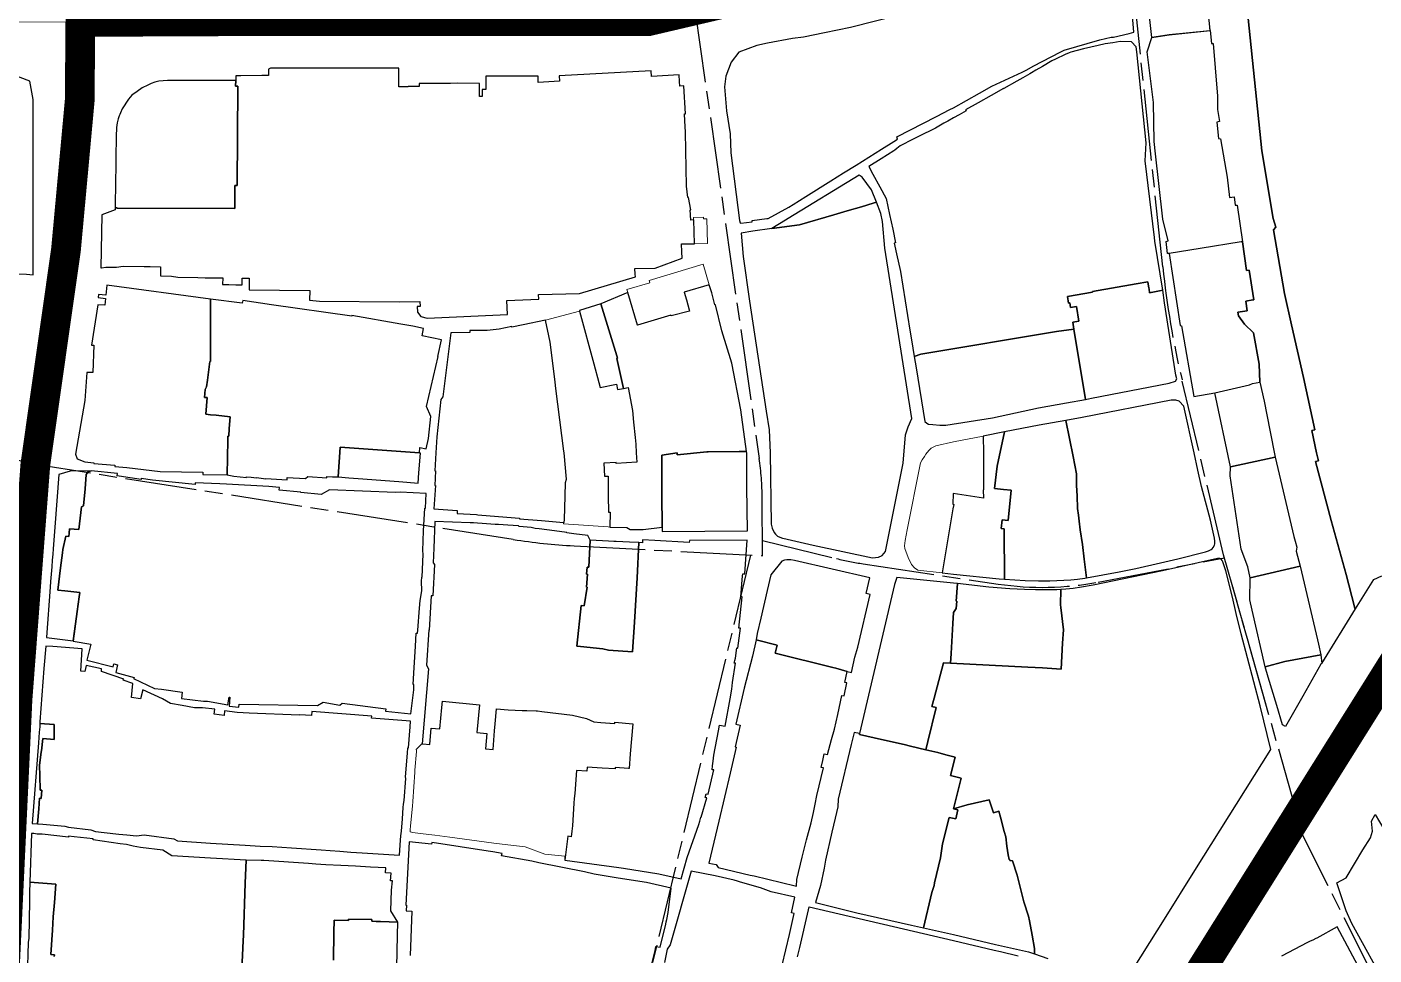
# Model space of a CAD drawing. Header units: millimetres. Extents: x 125232 to 134072, y 142885 to 152835.
# Drawn here: x 128688.3 to 129141.5, y 143831 to 144143.3 of the extents above; entities that cross this region are included whole.
import ezdxf

# ---------------------------------------------------------------- set-up
doc = ezdxf.new("R2010")
doc.units = ezdxf.units.MM
doc.linetypes.add('ACAD_ISO08W100', pattern=[36, 24, -3, 6, -3])
doc.linetypes.add('CENTER', pattern=[50.8, 31.75, -6.35, 6.35, -6.35])
for name, color, linetype in [('commerce', 10, 'Continuous'), ('commerce & office', 242, 'Continuous'), ('commerce and residence', 32, 'Continuous'), ('green & plaza', 80, 'Continuous'), ('research & university', 30, 'Continuous'), ('reserve', 253, 'Continuous'), ('residence', 2, 'Continuous'), ('residence-bad', 41, 'Continuous'), ('water', 4, 'Continuous'), ('老城北中心线', 7, 'ACAD_ISO08W100')]:
    doc.layers.add(name, color=color, linetype=linetype)
for name, color, linetype, lineweight in [('government', 221, 'Continuous', 0), ('municipal utilities', 151, 'Continuous', 0), ('school', 31, 'Continuous', 0), ('super block', 6, 'CENTER', 0)]:
    doc.layers.add(name, color=color, linetype=linetype, lineweight=lineweight)

msp = doc.modelspace()

# ---------------------------------------------------------------- linework, layer by layer
at = {"layer": 'commerce'}
for points in [[(129099.53, 144061.43), (129098.61, 144061.3), (129097.21, 144070.99), (129096.84, 144070.99), (129082.95, 144068.76), (129072.62, 144067.11), (129076.25, 144042.87), (129076.72, 144042.7), (129080.84, 144018.93), (129087.97, 144020.22), (129099.55, 144022.82), (129100.57, 144023.29), (129103.07, 144023.81), (129102.8, 144029.86), (129100.92, 144040.39), (129097.97, 144043.26), (129095.91, 144046.14), (129095.72, 144047.28), (129098.84, 144047.81), (129098.41, 144051.07), (129100.71, 144051.49), (129101.08, 144051.48)], [(129099.83, 143957.92), (129099.05, 143961.62), (129096.85, 143967.64), (129093.06, 143992.26), (129093.2, 143995.24), (129108.2, 143998.58), (129114.53, 143971.86), (129115.01, 143970.24), (129115.51, 143968.27), (129115.3, 143966.91), (129116.62, 143961.89)], [(128971.94, 143952.37), (128970.66, 143952.67), (128971.88, 143957.93), (128946.54, 143963.79), (128945.3, 143963.94), (128943.98, 143963.94), (128943.19, 143963.83), (128942.29, 143963.57), (128938.61, 143958.92), (128937.37, 143953.65), (128935.2, 143944.34), (128933.96, 143939.16), (128933.61, 143937.05), (128940.74, 143935.32), (128940.07, 143932.54), (128959.42, 143927.73), (128960.48, 143927.57), (128964.28, 143926.4), (128964.29, 143926.41), (128965.7, 143926.06), (128966.84, 143931.23), (128967.86, 143934.66)]]:
    msp.add_lwpolyline(points, close=True, dxfattribs=at)
for points in [[(129146.05, 143819.89), (129134.03, 143841.67), (129132.11, 143845.91), (129131.93, 143846.54), (129128.97, 143855.35), (129132.1, 143857.02), (129137.78, 143866.45), (129140.34, 143870.5), (129141.04, 143872.74), (129140.62, 143876.12), (129141.92, 143878.36), (129143.32, 143875.87), (129144.7, 143873.59), (129150.91, 143859.18), (129153.06, 143855.08), (129156.62, 143848.3), (129161.45, 143839.13), (129166.85, 143828.85)], [(128947.57, 143830.42), (128947.98, 143832.18), (128948.29, 143833.53), (128951.26, 143846.22), (128951.5, 143847.26), (129000, 143835.96), (129013.75, 143832.61), (129015.81, 143832.2), (129021.78, 143830.81)]]:
    msp.add_lwpolyline(points, dxfattribs=at)
at = {"layer": 'commerce & office'}
for points in [[(128690.43, 144118.86), (128689.21, 144125.05), (128683.65, 144127.16), (128670.52, 144128.05), (128659.82, 144127.63), (128647.16, 144127.45), (128647.23, 144102.71), (128647.25, 144096.86), (128647.29, 144078.36), (128646.72, 144066.61), (128646.48, 144061.55), (128647.62, 144061.57), (128652.71, 144061.34), (128655.16, 144061.23), (128665.16, 144060.88), (128670.15, 144060.7), (128675.15, 144060.53), (128680.15, 144060.35), (128685.14, 144060.18), (128688.16, 144060.07), (128690.34, 144059.88), (128690.33, 144068.2), (128690.39, 144079.95), (128690.4, 144083.29)], [(128759.2, 144123.39), (128758.49, 144123.39), (128758.52, 144125.25), (128754.95, 144125.27), (128750, 144125.24), (128735.57, 144125.3), (128732.65, 144125.05), (128731.36, 144124.68), (128730.05, 144124.25), (128728.97, 144123.65), (128727.08, 144122.84), (128725.36, 144121.56), (128723.57, 144120.29), (128722.42, 144118.98), (128720.32, 144115.69), (128719.78, 144114.44), (128719.52, 144113.85), (128719.36, 144113.36), (128719.02, 144112.33), (128718.64, 144110.98), (128718.43, 144109.42), (128718.37, 144108.51), (128718.32, 144107.3), (128718.07, 144089.42), (128718.07, 144087.33), (128718.02, 144086.67), (128717.98, 144082.42), (128718.68, 144082.42), (128718.68, 144082.3), (128758.21, 144082.19), (128758.23, 144089.9), (128759.07, 144089.89)], [(128930.46, 143988.41), (128930.47, 144000), (128930.4, 144000.5), (128927.9, 144000.48), (128917.49, 144000.37), (128917.07, 144000.29), (128907.06, 143999.36), (128907.06, 144000.01), (128901.94, 143999.18), (128901.94, 143995.03), (128901.93, 143984.53), (128901.97, 143976.61), (128901.98, 143975.01), (128902.05, 143973.58), (128930.74, 143973.74)]]:
    msp.add_lwpolyline(points, close=True, dxfattribs=at)
at = {"layer": 'commerce and residence'}
for points in [[(129066.77, 144139.71), (129064.29, 144162.1), (129071.11, 144165.16), (129073.28, 144167.29), (129080.64, 144168.17), (129082.32, 144164.76), (129084.44, 144157.6), (129086.08, 144144.4), (129086.25, 144142.04), (129086.25, 144142.03), (129072.55, 144140.63)], [(128881.42, 144050.11), (128874.18, 144047.84), (128874.23, 144047.63), (128879.05, 144029.89), (128880.73, 144023.61), (128881.16, 144022.02), (128886.61, 144023.11), (128886.96, 144021.3), (128888.96, 144021.66), (128886.73, 144031.76), (128887.01, 144031.83), (128886.75, 144032.66)], [(129093.2, 143995.24), (129087.96, 144020.22), (129099.55, 144022.82), (129100.57, 144023.29), (129103.07, 144023.81), (129104.54, 144017.33), (129106.46, 144007.6), (129108.2, 143998.58)], [(129104.85, 143928.03), (129100.51, 143947.1), (129099.74, 143950.57), (129099.83, 143957.92), (129116.62, 143961.89), (129122.44, 143937.04), (129122.78, 143935.61), (129123.59, 143932.03), (129111.51, 143929.78)]]:
    msp.add_lwpolyline(points, close=True, dxfattribs=at)
at = {"layer": 'government'}
for points in [[(128892.32, 144010.26), (128892.05, 144014.29), (128890.56, 144021.96), (128888.96, 144021.66), (128886.96, 144021.3), (128886.61, 144023.11), (128881.16, 144022.02), (128880.73, 144023.61), (128879.05, 144029.89), (128874.23, 144047.63), (128862.7, 144044.59), (128863.83, 144039.39), (128864.29, 144037.26), (128864.85, 144032.81), (128866, 144023.72), (128866.28, 144021.64), (128868.97, 144000.55), (128869.04, 144000), (128869.8, 143991.16), (128869.51, 143990.07), (128869.42, 143985.46), (128869.1, 143977.61), (128869.05, 143976.51), (128868.8, 143976.53), (128868.78, 143976.13), (128873.86, 143975.77), (128878.84, 143975.43), (128883.83, 143975.08), (128884.44, 143975.04), (128884.53, 143980.02), (128883.92, 143980.01), (128883.9, 143981.93), (128883.88, 143983.6), (128883.79, 143991.08), (128883.78, 143992.17), (128882.58, 143992.09), (128882.37, 143996.5), (128886.51, 143996.76), (128886.53, 143996.44), (128893.5, 143996.89), (128893.3, 144000), (128893.11, 144002.94), (128892.97, 144005.11)], [(128999.83, 143981.16), (129000.08, 143982.62), (128999.76, 143982.68), (128999.88, 143986.31), (129010.16, 143984.69), (129009.99, 143987.54), (129010.16, 143987.54), (129010.16, 143988.26), (129010.09, 144000), (129010, 144005.62), (129000, 144003.66), (128994.04, 144002.3), (128992.49, 144001.61), (128991.67, 144000.81), (128990.72, 143999.6), (128990.21, 143998.72), (128989.52, 143997.6), (128988.96, 143996.58), (128988.75, 143996.07), (128984.39, 143974.1), (128983.77, 143970.54), (128983.55, 143968.73), (128983.64, 143967.81), (128984.72, 143964.75), (128985.9, 143962.42), (128986.87, 143961.32), (128987.98, 143960.55), (128996.23, 143959.63), (128997.57, 143967.71)]]:
    msp.add_lwpolyline(points, close=True, dxfattribs=at)
at = {"layer": 'green & plaza'}
for points in [[(129072.62, 144067.11), (129071.97, 144067.08), (129071.55, 144071.06), (129072.23, 144071.3), (129070.44, 144078.66), (129069.11, 144090.65), (129067.98, 144100.58), (129067.51, 144104.75), (129067.29, 144117.86), (129065.13, 144134.91), (129066.77, 144139.71), (129072.55, 144140.63), (129086.42, 144142.05), (129086.87, 144137.69), (129087.34, 144137.7), (129088, 144129.5), (129088.82, 144120.03), (129088.88, 144115.52), (129089.47, 144111.43), (129088.56, 144111.21), (129089.17, 144105.79), (129089.89, 144105.67), (129092.07, 144092.75), (129092.82, 144085.94), (129094.46, 144086.09), (129094.81, 144083.36), (129095.43, 144083.32), (129097.21, 144070.99), (129096.84, 144070.99), (129082.95, 144068.76)], [(128968.26, 144093.43), (128944.4, 144078.83), (128943.55, 144078.31), (128938.88, 144075.45), (128948.25, 144076.68), (128959.76, 144080.06), (128964.27, 144081.38), (128969.07, 144082.78), (128973.03, 144083.95), (128974.07, 144084.36), (128972.42, 144088.52), (128969.34, 144092.71)], [(128706.64, 143981.86), (128707.37, 143982.21), (128707.82, 143987.87), (128708.2, 143992.72), (128708.93, 143993.63), (128709.94, 143993.94), (128702.85, 143993.78), (128699.07, 143992.76), (128697.69, 143975.01), (128697.44, 143972.12), (128697.11, 143967.65), (128696.99, 143965.91), (128696.81, 143963.84), (128696.67, 143961.61), (128696.26, 143956.74), (128696.13, 143954.76), (128694.89, 143937.94), (128694.89, 143937.88), (128703.88, 143936.76), (128705.18, 143946.58), (128705.84, 143951.53), (128706.04, 143952.98), (128701.07, 143953.56), (128698.69, 143953.83), (128699.61, 143961.27), (128700.24, 143966.34), (128700.38, 143967.43), (128701.33, 143971.92), (128702.39, 143971.85), (128702.47, 143973.01), (128702.56, 143974.44), (128705.77, 143974.17)], [(128697.49, 143908.6), (128692.61, 143908.93), (128692.58, 143907.76), (128692.42, 143906.06), (128692.16, 143902.41), (128690.05, 143875.33), (128691.84, 143875.22), (128692.24, 143880.21), (128692.53, 143883.78), (128693.04, 143883.73), (128693.3, 143886.48), (128692.71, 143886.53), (128692.62, 143891.44), (128692.56, 143894.85), (128693.06, 143899.44), (128693.19, 143899.73), (128693.62, 143903.87), (128697.4, 143903.6)]]:
    msp.add_lwpolyline(points, close=True, dxfattribs=at)
msp.add_lwpolyline([(128697.43, 143830.5), (128697.55, 143831.1), (128696.36, 143831.24), (128696.83, 143839.41), (128697.09, 143843.9), (128697.51, 143848.73), (128698.04, 143854.83), (128689.28, 143855.55), (128689.16, 143852.07), (128689.12, 143849.18), (128688.9, 143836.71), (128688.71, 143835.28), (128688.41, 143823.54)], dxfattribs=at)
at = {"layer": 'municipal utilities'}
msp.add_lwpolyline([(128916.99, 144078.73), (128915.94, 144078.69), (128915.92, 144079.32), (128912.57, 144079.22), (128912.84, 144070.34), (128917.26, 144070.41)], close=True, dxfattribs=at)
at = {"layer": 'research & university'}
msp.add_lwpolyline([(129058.11, 143822.58), (129071.03, 143843.1), (129081.25, 143859.48), (129106.78, 143900.23), (129103.18, 143914.85), (129096.75, 143939.12), (129095.1, 143945.89), (129093.87, 143951.43), (129091.59, 143960.34), (129090.65, 143963.36), (129090.38, 143963.8), (129090.03, 143964.18), (129089.6, 143964.42), (129088.88, 143964.43), (129070.31, 143960.35), (129046.99, 143955.48), (129043.06, 143954.75), (129040.29, 143954.35), (129037.8, 143954.11), (129036.09, 143954.01), (129036.02, 143948.88), (129036.14, 143947.92), (129037, 143940.46), (129036.64, 143935.96), (129036.2, 143927.22), (129029.97, 143927.68), (129024.98, 143927.93), (128999.03, 143929.25), (128996.69, 143929.36), (128993.52, 143917.49), (128992.76, 143914.69), (128994.2, 143914.34), (128991.39, 143902.86), (128990.76, 143900.12), (128994.71, 143899.22), (128997.46, 143898.34), (129000.55, 143897.63), (128999.04, 143891.4), (129002.58, 143890.55), (129000.07, 143880.21), (129004.61, 143881.53), (129012.03, 143883.24), (129013.46, 143878.82), (129015.26, 143879.4), (129015.8, 143877.42), (129017.11, 143872.6), (129017.59, 143870.84), (129018, 143867.69), (129018.39, 143864.75), (129018.72, 143863.14), (129019, 143863.08), (129018.95, 143862.83), (129019.91, 143862.76), (129021.41, 143857.88), (129022.44, 143853.82), (129023.68, 143848.97), (129025.25, 143844.06), (129025.54, 143842.57), (129026.47, 143837.66), (129027.32, 143833.19), (129027.29, 143831.39), (129031.72, 143829.85)], dxfattribs=at)
at = {"layer": 'reserve'}
msp.add_lwpolyline([(129099.19, 144146.08), (129103.74, 144101.59), (129107.54, 144078.82), (129108.5, 144075.9), (129107.73, 144075.08), (129111.4, 144053.65), (129113.74, 144043.07), (129117.76, 144025.3), (129121.55, 144007.69), (129120.55, 144007.46), (129122.19, 144000), (129122.82, 143997.31), (129121.77, 143997.07), (129127.13, 143977.22), (129132.12, 143959.02), (129134.9, 143948.19), (129135.02, 143947.65), (129135.23, 143947.51), (129141.41, 143957.36), (129144.18, 143958.62)], dxfattribs=at)
for points in [[(129064.52, 144098.26), (129064.81, 144104.35), (129061.74, 144134.9), (129061.42, 144136.62), (129059.9, 144138.23), (129056.12, 144138.38), (129053.57, 144137.98), (129050.99, 144137.57), (129048.65, 144137.03), (129043.78, 144135.87), (129039.51, 144134.84), (129038.91, 144134.6), (129037.54, 144134.04), (129034.36, 144132.5), (129033.15, 144131.91), (129029.99, 144130.03), (129027.73, 144128.69), (129026.27, 144127.83), (129025.69, 144127.49), (129023.38, 144126.13), (129021.36, 144125), (129016.99, 144122.56), (129016.84, 144122.47), (129016.79, 144122.56), (129012.68, 144120.23), (129008.33, 144117.77), (129004.1, 144115.38), (129004.28, 144115.04), (129001.9, 144113.76), (129000, 144112.72), (128998.12, 144111.64), (128996.73, 144110.86), (128994.56, 144109.56), (128993.93, 144109.24), (128991.32, 144107.92), (128990.96, 144107.75), (128986.49, 144105.5), (128982.03, 144103.25), (128980.93, 144102.36), (128980.32, 144101.87), (128979.94, 144101.62), (128975.71, 144098.96), (128971.48, 144096.29), (128972.85, 144093.81), (128975.26, 144089.44), (128977.41, 144085.55), (128978.54, 144080.18), (128979.57, 144075.29), (128980.54, 144070.7), (128980.02, 144070.56), (128981.11, 144065.89), (128982, 144062.06), (128982.16, 144061.02), (128982.97, 144056.09), (128983.77, 144051.15), (128985.38, 144041.28), (128985.91, 144038.02), (128986.76, 144032.43), (128988.99, 144033.15), (129034.64, 144040.84), (129040.5, 144041.66), (129040.14, 144043.93), (129042.16, 144044.25), (129041.39, 144049.22), (129039.35, 144048.9), (129039.11, 144050.42), (129038.76, 144050.36), (129038.39, 144052.64), (129046.79, 144054.09), (129046.79, 144054.29), (129061.43, 144056.84), (129065.41, 144057.53), (129065.76, 144055.39), (129065.8, 144055.14), (129065.98, 144053.88), (129070.39, 144054.68), (129067.76, 144071.18), (129067.66, 144072.48)], [(129104.85, 143928.03), (129111.51, 143929.78), (129123.59, 143932.03), (129123.9, 143929.08), (129123.6, 143928.88), (129117.5, 143918.14), (129111.69, 143907.92), (129110.69, 143908.5), (129108.76, 143914.97), (129105.89, 143924.56)]]:
    msp.add_lwpolyline(points, close=True, dxfattribs=at)
at = {"layer": 'residence'}
for points in [[(128982.62, 144147.43), (128965.39, 144143.11), (128956.66, 144141.26), (128949.51, 144139.86), (128945.85, 144139.4), (128937.39, 144137.86), (128933.84, 144137.03), (128927.82, 144134.79), (128925.17, 144131.39), (128923.47, 144126.7), (128922.92, 144123.16), (128923.7, 144115.07), (128924.83, 144107.32), (128925.14, 144100.92), (128928.02, 144078.17), (128928.23, 144077.34), (128928.5, 144077.24), (128932.31, 144077.68), (128932.26, 144078.12), (128934.78, 144078.51), (128937.2, 144078.82), (128937.69, 144078.88), (128944.58, 144082.63), (128946.09, 144083.57), (128950.32, 144086.22), (128958.8, 144091.53), (128963.04, 144094.18), (128967.28, 144096.83), (128971.52, 144099.48), (128975.75, 144102.14), (128979.99, 144104.79), (128981.18, 144105.53), (128980.96, 144106.37), (128994.32, 144113.19), (128998.77, 144115.47), (129000, 144116.1), (129004.37, 144118.53), (129008.74, 144120.96), (129012.96, 144123.31), (129023.11, 144128.09), (129024.42, 144128.78), (129027.05, 144130.2), (129035.94, 144134.76), (129037.25, 144135.44), (129049.27, 144138.96), (129053.04, 144139.87), (129053.8, 144139.83), (129059.11, 144141.09), (129060.7, 144141.54), (129059.79, 144152.58)], [(128791.41, 143829.26), (128791.57, 143838.56), (128791.7, 143842.8), (128796.52, 143842.64), (128796.52, 143843.14), (128804.33, 143842.94), (128804.31, 143842.39), (128805.76, 143842.33), (128807.19, 143842.28), (128813.07, 143842.13), (128810.71, 143845.89), (128810.99, 143852.8), (128811.25, 143856), (128810.65, 143856.03), (128810.79, 143858.53), (128808.91, 143858.63), (128808.99, 143860.32), (128803.87, 143860.61), (128798.88, 143860.89), (128793.88, 143861.16), (128788.9, 143861.43), (128785.47, 143861.65), (128782.98, 143861.82), (128777.99, 143862.15), (128773, 143862.48), (128768.02, 143862.81), (128767.13, 143862.87), (128762.09, 143862.97), (128761.7, 143855.18), (128761.16, 143837.68), (128760.99, 143835.83), (128760.59, 143826.19)]]:
    msp.add_lwpolyline(points, dxfattribs=at)
for points in [[(128909.89, 144107.87), (128909.59, 144111.72), (128909.47, 144114.01), (128909.84, 144114.03), (128909.31, 144123.46), (128907.91, 144123.39), (128907.83, 144124.94), (128907.71, 144127.13), (128898.36, 144126.59), (128898.26, 144128.48), (128867.32, 144126.79), (128867.42, 144125.01), (128860.27, 144124.61), (128860.27, 144126.72), (128851.88, 144126.72), (128849.72, 144126.68), (128842.69, 144126.7), (128842.68, 144122.25), (128841.47, 144122.25), (128841.46, 144119.91), (128840.52, 144119.92), (128840.52, 144124.31), (128833.02, 144124.33), (128830.84, 144124.29), (128822.43, 144124.31), (128820.2, 144124.3), (128820.2, 144123.29), (128816.54, 144123.29), (128816.54, 144123.14), (128813.4, 144123.14), (128813.39, 144129.44), (128770.26, 144129.38), (128769.52, 144129.03), (128769.53, 144126.92), (128767.33, 144126.9), (128760.27, 144126.83), (128758.52, 144126.83), (128758.52, 144125.25), (128758.49, 144123.39), (128759.2, 144123.39), (128759.07, 144089.89), (128758.23, 144089.9), (128758.21, 144082.19), (128718.68, 144082.3), (128718.68, 144082.42), (128717.98, 144082.42), (128717.99, 144081.73), (128713.48, 144080.04), (128713.1, 144062.19), (128713.35, 144062.19), (128714.8, 144062.47), (128718.41, 144062.46), (128720.65, 144062.76), (128727.75, 144062.68), (128729.79, 144062.64), (128733.21, 144062.6), (128733.2, 144059.52), (128736.95, 144059.47), (128739.03, 144059.06), (128745.83, 144059), (128748.26, 144058.88), (128754.15, 144058.84), (128754.13, 144056.6), (128756.23, 144056.58), (128758.56, 144056.57), (128760.66, 144056.55), (128760.68, 144058.79), (128763.08, 144058.77), (128763.04, 144054.85), (128783.42, 144054.59), (128783.38, 144051.4), (128786.76, 144051.04), (128813.55, 144050.79), (128820.52, 144050.89), (128820.61, 144049.25), (128819.59, 144049.19), (128819.67, 144047.34), (128820.86, 144045.84), (128822.96, 144045.32), (128849.94, 144046.59), (128849.75, 144051.29), (128860.49, 144051.69), (128860.45, 144053.22), (128874.16, 144053.61), (128893.03, 144059.25), (128892.92, 144060.13), (128892.83, 144061.97), (128899.7, 144062.16), (128908.74, 144065.53), (128908.64, 144067.58), (128908.54, 144070.27), (128912.84, 144070.34), (128912.6, 144078.35), (128911.68, 144078.33), (128911.42, 144081.8), (128911.62, 144081.8), (128910.88, 144085.89), (128910.69, 144085.86), (128910.19, 144089.72), (128910.22, 144089.72)], [(128976.9, 144068.81), (128976.13, 144077.79), (128975.61, 144080.5), (128974.07, 144084.36), (128973.03, 144083.95), (128969.07, 144082.78), (128964.27, 144081.38), (128959.76, 144080.06), (128948.25, 144076.68), (128938.88, 144075.45), (128932.48, 144074.6), (128928.63, 144073.91), (128929.2, 144066.03), (128931.34, 144050.98), (128936.96, 144013.97), (128938.05, 144007.79), (128938.29, 144000), (128938.63, 143975.95), (128938.97, 143974.7), (128939.71, 143973.17), (128940.13, 143972.68), (128940.85, 143971.98), (128941.57, 143971.58), (128942.43, 143971.29), (128942.62, 143971.25), (128952.8, 143968.97), (128972.8, 143964.72), (128974.77, 143964.84), (128975.98, 143965.47), (128977.1, 143966.85), (128983.09, 143996.52), (128983.89, 144006.06), (128984.77, 144008.71), (128985.99, 144011.59)], [(129040.5, 144041.62), (129044.46, 144017.98), (129046.46, 144018.35), (129072.58, 144023.46), (129074.74, 144024.12), (129075.19, 144024.85), (129074.86, 144026.16), (129071.05, 144050.46), (129070.39, 144054.68), (129065.98, 144053.88), (129065.8, 144055.14), (129065.76, 144055.39), (129065.41, 144057.53), (129061.43, 144056.84), (129046.79, 144054.29), (129046.79, 144054.09), (129038.39, 144052.64), (129038.76, 144050.36), (129039.11, 144050.42), (129039.35, 144048.9), (129041.39, 144049.22), (129042.16, 144044.25), (129040.14, 144043.93), (129040.5, 144041.66)], [(129040.49, 144041.66), (129034.64, 144040.84), (128988.99, 144033.15), (128986.76, 144032.43), (128987.43, 144028.54), (128990.39, 144010.55), (128991.07, 144009.96), (128991.59, 144009.69), (128993.03, 144009.53), (128995.41, 144009.33), (128997.42, 144009.25), (129013.12, 144011.81), (129028.59, 144015.13), (129037.98, 144016.79), (129044.46, 144017.98)], [(129083.47, 143988.68), (129082.2, 143994.13), (129080.97, 144000), (129077.48, 144015.69), (129075.97, 144017.41), (129074.83, 144017.77), (129073.3, 144017.71), (129043.29, 144011.86), (129037.8, 144010.89), (129040.27, 143998.71), (129041.37, 143992.96), (129041.38, 143989.58), (129041.41, 143989.01), (129041.58, 143985.58), (129041.79, 143981.22), (129042.02, 143979.03), (129042.24, 143976.98), (129042.67, 143974.08), (129043.4, 143969.13), (129044.01, 143964.17), (129044.73, 143957.94), (129055.79, 143959.97), (129061.31, 143961.1), (129069.63, 143962.93), (129075.45, 143964.3), (129084.77, 143966.68), (129085.77, 143967), (129086.65, 143967.45), (129087.04, 143967.75), (129087.36, 143968.11), (129087.79, 143968.91), (129087.92, 143969.4), (129087.92, 143969.96), (129087.94, 143970.31), (129087.78, 143971.31), (129086.44, 143977.33)], [(129016.34, 143977.41), (129018.45, 143977.21), (129019.4, 143987.48), (129016.85, 143987.7), (129013.82, 143987.95), (129014.66, 143995.48), (129017.16, 144007.02), (129010, 144005.62), (129010.09, 144000), (129010.16, 143988.26), (129010.16, 143987.54), (129009.99, 143987.54), (129010.16, 143984.69), (128999.88, 143986.31), (128999.76, 143982.68), (129000.08, 143982.62), (128999.83, 143981.16), (128997.57, 143967.71), (128996.23, 143959.63), (129000, 143959.21), (129015.35, 143957.6), (129017.14, 143957.49), (129017.06, 143974.44), (129016.08, 143974.52)], [(129042.24, 143976.98), (129042.02, 143979.03), (129041.79, 143981.22), (129041.58, 143985.58), (129041.41, 143989.01), (129041.38, 143989.58), (129041.37, 143992.96), (129040.27, 143998.71), (129037.8, 144010.89), (129028.89, 144009.32), (129017.16, 144007.02), (129014.66, 143995.48), (129013.82, 143987.95), (129016.85, 143987.7), (129019.4, 143987.48), (129018.45, 143977.21), (129016.34, 143977.41), (129016.08, 143974.52), (129017.06, 143974.44), (129017.14, 143957.49), (129024.15, 143957.09), (129028.65, 143956.96), (129032.44, 143956.97), (129039.44, 143957.25), (129041.7, 143957.48), (129044.17, 143957.84), (129044.73, 143957.94), (129044.01, 143964.17), (129043.4, 143969.13), (129042.67, 143974.08)], [(128893.57, 143957.96), (128894.18, 143969.81), (128890.99, 143969.97), (128886.47, 143970.18), (128885.75, 143970.18), (128883.97, 143970.3), (128877.73, 143970.6), (128877.3, 143961.57), (128876.76, 143961.57), (128876.58, 143959.17), (128876.83, 143959.15), (128876.52, 143954.84), (128876.77, 143954.81), (128875.72, 143948.56), (128874.78, 143948.63), (128873.29, 143934.97), (128874.53, 143934.84), (128882.06, 143934.09), (128883.95, 143933.61), (128892.02, 143933.01), (128892.64, 143942.99)], [(128996.69, 143929.36), (128999.03, 143929.25), (128999.22, 143932.46), (128999.83, 143942.57), (129000.05, 143946.27), (129000.93, 143947.59), (129001.11, 143950.06), (129000.93, 143950.08), (129001.32, 143955.98), (129000, 143956.12), (128980.97, 143958), (128980.2, 143955.65), (128968.4, 143905.52), (128968.34, 143905.25), (128975.8, 143903.54), (128983.39, 143901.81), (128985.55, 143901.31), (128990.76, 143900.12), (128991.39, 143902.86), (128994.2, 143914.34), (128992.76, 143914.69), (128993.52, 143917.49)], [(129037, 143940.46), (129036.14, 143947.92), (129036.02, 143948.88), (129036.09, 143954.01), (129034.81, 143953.93), (129031.61, 143953.86), (129027.6, 143953.87), (129023.94, 143953.99), (129018.95, 143954.29), (129011.96, 143954.82), (129001.32, 143955.98), (129000.93, 143950.08), (129001.11, 143950.06), (129000.93, 143947.59), (129000.05, 143946.27), (128999.83, 143942.57), (128999.22, 143932.46), (128999.03, 143929.25), (129024.98, 143927.93), (129029.97, 143927.68), (129036.2, 143927.22), (129036.64, 143935.96)], [(128956, 143896.46), (128956.53, 143898.73), (128957.64, 143898.5), (128958.96, 143903.58), (128959.95, 143907.03), (128961.14, 143911.91), (128962.5, 143918.36), (128963.26, 143918.2), (128964.18, 143922.57), (128963.51, 143922.71), (128964.28, 143926.4), (128960.48, 143927.57), (128959.42, 143927.73), (128940.07, 143932.54), (128940.74, 143935.32), (128933.61, 143937.05), (128932.35, 143931.58), (128929.59, 143920.84), (128926.81, 143908.66), (128928.26, 143908.33), (128926.54, 143901.06), (128926.94, 143900.96), (128924.87, 143892.19), (128921.08, 143876.09), (128917.73, 143861.98), (128920.15, 143861.49), (128920.8, 143860.51), (128931.59, 143857.89), (128932.98, 143857.65), (128946.78, 143854.31), (128947.15, 143854.22), (128947.3, 143856.45), (128949.12, 143863.95), (128950.52, 143869.76), (128952.17, 143875.49), (128952.94, 143878.95), (128953.45, 143881.84), (128954.05, 143884.72), (128956.24, 143893.96), (128955.47, 143894.14)], [(128998.52, 143877.34), (129000.82, 143876.86), (129001.46, 143879.87), (129000.07, 143880.21), (129002.58, 143890.55), (128999.04, 143891.4), (129000.55, 143897.63), (128997.46, 143898.34), (128994.71, 143899.22), (128990.76, 143900.12), (128990.76, 143900.12), (128985.55, 143901.31), (128983.39, 143901.81), (128975.8, 143903.54), (128968.34, 143905.25), (128968.4, 143905.52), (128966.6, 143905.94), (128965.63, 143901.88), (128961.22, 143883.42), (128961.05, 143880.86), (128960.16, 143877.12), (128959.1, 143872.34), (128956.92, 143862.9), (128956.51, 143860.21), (128955.25, 143854.44), (128953.64, 143848.66), (128967.53, 143845.19), (128985.85, 143841.09), (128989.91, 143840.2), (128992.68, 143852.09), (128993.46, 143854.37), (128993.68, 143855.3), (128995.62, 143863.69), (128996.34, 143868.41)], [(129022.44, 143853.82), (129021.41, 143857.88), (129019.91, 143862.76), (129018.95, 143862.83), (129019, 143863.08), (129018.72, 143863.14), (129018.39, 143864.75), (129018, 143867.69), (129017.59, 143870.84), (129017.11, 143872.6), (129015.8, 143877.42), (129015.26, 143879.4), (129013.46, 143878.82), (129012.03, 143883.24), (129004.61, 143881.53), (129000.07, 143880.21), (129001.46, 143879.87), (129000.82, 143876.86), (128998.52, 143877.34), (128996.34, 143868.41), (128995.62, 143863.69), (128993.68, 143855.3), (128993.46, 143854.37), (128992.68, 143852.09), (128989.91, 143840.2), (129000, 143837.98), (129014.13, 143834.58), (129025.26, 143832.09), (129027.29, 143831.39), (129027.32, 143833.19), (129026.47, 143837.66), (129025.54, 143842.57), (129025.25, 143844.06), (129023.68, 143848.97)]]:
    msp.add_lwpolyline(points, close=True, dxfattribs=at)
at = {"layer": 'residence-bad'}
for points in [[(128925.48, 144030.13), (128922.07, 144041.06), (128919.92, 144049.84), (128919.73, 144049.79), (128918.71, 144053.83), (128917.86, 144056.56), (128909.39, 144054.02), (128910.14, 144051.44), (128911.11, 144048.08), (128911.23, 144047.66), (128905.02, 144046.1), (128904.94, 144046.37), (128893.66, 144042.99), (128890.46, 144053.89), (128881.42, 144050.11), (128886.75, 144032.66), (128887.01, 144031.83), (128886.73, 144031.76), (128888.96, 144021.66), (128890.56, 144021.96), (128892.05, 144014.29), (128892.32, 144010.26), (128892.97, 144005.11), (128893.11, 144002.94), (128893.3, 144000), (128893.5, 143996.89), (128886.53, 143996.44), (128886.51, 143996.76), (128882.37, 143996.5), (128882.58, 143992.09), (128883.78, 143992.17), (128883.79, 143991.08), (128883.88, 143983.6), (128883.9, 143981.93), (128883.92, 143980.01), (128884.53, 143980.02), (128884.44, 143975.04), (128890.14, 143974.93), (128891.24, 143974.23), (128895.59, 143974.25), (128901.98, 143975.01), (128901.97, 143976.61), (128901.93, 143984.53), (128901.94, 143995.03), (128901.94, 143999.18), (128907.06, 144000.01), (128907.06, 143999.36), (128917.07, 144000.29), (128917.49, 144000.37), (128927.9, 144000.48), (128930.4, 144000.5), (128928.49, 144014.44)], [(128750, 144042.11), (128750, 144046.68), (128750, 144051.75), (128715.2, 144056.45), (128714.82, 144053.02), (128712.36, 144053.29), (128712.25, 144052.23), (128714.71, 144051.96), (128714.46, 144049.66), (128712.18, 144049.77), (128710.03, 144036.21), (128710.77, 144036.21), (128710.45, 144027), (128708.46, 144027.03), (128707.78, 144017.59), (128704.6, 143999.59), (128705.18, 143998), (128707.76, 143996.97), (128710.81, 143996.65), (128710.79, 143996.46), (128717.87, 143995.83), (128717.83, 143995.41), (128721.88, 143995.02), (128733.09, 143993.73), (128747.48, 143993.45), (128747.45, 143992.76), (128755.6, 143992.61), (128755.85, 144004.31), (128755.88, 144005.55), (128756.16, 144005.55), (128756.32, 144008.22), (128756.67, 144012.13), (128751.92, 144012.62), (128750, 144012.82), (128748.45, 144012.98), (128748.92, 144018.57), (128748.07, 144018.64), (128748.29, 144021.26), (128748.75, 144022.19), (128749.02, 144024.42), (128749.86, 144030.76), (128750, 144030.76)], [(128826.66, 144032.4), (128826.48, 144032.45), (128827.73, 144037.98), (128821.2, 144039.39), (128821.73, 144041.81), (128818.11, 144042.58), (128814.12, 144043.28), (128797.59, 144046.24), (128797.57, 144045.94), (128770.59, 144049.8), (128760.95, 144051.22), (128760.72, 144050.31), (128750, 144051.75), (128750, 144046.68), (128750, 144042.11), (128750, 144030.76), (128749.86, 144030.76), (128749.02, 144024.42), (128748.75, 144022.19), (128748.29, 144021.26), (128748.07, 144018.64), (128748.92, 144018.57), (128748.45, 144012.98), (128750, 144012.82), (128751.92, 144012.62), (128756.67, 144012.13), (128756.32, 144008.22), (128756.16, 144005.55), (128755.88, 144005.55), (128755.85, 144004.31), (128755.6, 143992.61), (128757.85, 143992.13), (128762.2, 143991.73), (128762.21, 143991.93), (128763.67, 143991.8), (128765.52, 143991.62), (128765.52, 143991.68), (128768.61, 143991.27), (128768.62, 143991.37), (128775.85, 143990.91), (128775.89, 143991.72), (128781.95, 143991.33), (128782.81, 143991.98), (128789.19, 143991.53), (128789.19, 143992), (128791.06, 143991.87), (128793.02, 143991.92), (128793.71, 144001.93), (128820.38, 143999.94), (128820.51, 144001.75), (128822.64, 144001.37), (128823.35, 144004.83), (128824.2, 144012.2), (128822.73, 144015.53)], [(128869.04, 144000), (128868.97, 144000.55), (128866.28, 144021.64), (128866, 144023.72), (128864.85, 144032.81), (128864.29, 144037.26), (128863.83, 144039.39), (128862.7, 144044.59), (128855.21, 144043.01), (128851.39, 144042.26), (128851.39, 144042.45), (128847.14, 144041.57), (128843.12, 144041.21), (128837.24, 144041.13), (128837.25, 144040.43), (128830.91, 144040.33), (128828.19, 144018.81), (128827.48, 144017.89), (128826.21, 144005.36), (128825.85, 144000), (128825.51, 143993.99), (128825.78, 143993.97), (128825.55, 143989), (128825.7, 143988.99), (128825.23, 143981.11), (128833.08, 143980.64), (128833.02, 143979.64), (128839.56, 143979.25), (128839.95, 143979.15), (128852.5, 143978.16), (128853.98, 143978.03), (128853.97, 143977.79), (128861.39, 143977.26), (128868.8, 143976.53), (128869.05, 143976.51), (128869.1, 143977.61), (128869.42, 143985.46), (128869.51, 143990.07), (128869.8, 143991.16)], [(128820.66, 143999.91), (128820.38, 143999.94), (128793.71, 144001.93), (128793.02, 143991.92), (128796.59, 143991.64), (128799.75, 143991.39), (128813.45, 143990.31), (128816.07, 143990.11), (128819.87, 143989.81), (128820.14, 143993.26)], [(128821.03, 143956.83), (128821.1, 143958.17), (128821.28, 143958.16), (128821.54, 143965.85), (128821.44, 143967.07), (128821.72, 143973.76), (128822.15, 143981.35), (128822.35, 143981.35), (128822.65, 143986.26), (128813.9, 143986.81), (128812.3, 143986.7), (128790.06, 143987.6), (128787.25, 143985.99), (128780.4, 143986.64), (128780.42, 143986.78), (128773.2, 143987.49), (128773.27, 143988.3), (128769.66, 143988.65), (128755.47, 143989.48), (128753.17, 143989.6), (128744.89, 143989.91), (128744.86, 143989.35), (128730.53, 143990.84), (128726.74, 143991.41), (128726.69, 143991.05), (128719.37, 143992.12), (128718.62, 143992.23), (128718.77, 143993.05), (128709.94, 143993.94), (128708.93, 143993.63), (128708.2, 143992.72), (128707.82, 143987.87), (128707.37, 143982.21), (128706.64, 143981.86), (128705.77, 143974.17), (128702.56, 143974.44), (128702.47, 143973.01), (128702.39, 143971.85), (128701.33, 143971.92), (128700.38, 143967.43), (128700.24, 143966.34), (128699.61, 143961.27), (128698.69, 143953.83), (128701.07, 143953.56), (128706.04, 143952.98), (128705.84, 143951.53), (128705.18, 143946.58), (128703.86, 143936.66), (128709.77, 143935.61), (128708.41, 143930.19), (128717.25, 143927.98), (128717.49, 143928.95), (128718.8, 143928.66), (128718.21, 143926.06), (128724.33, 143924.35), (128724.19, 143924.06), (128731.18, 143920.76), (128733.61, 143920.5), (128740.48, 143919.5), (128740.28, 143917.35), (128747.68, 143916.44), (128749.04, 143916.44), (128755.92, 143915.24), (128756.31, 143917.82), (128756.6, 143917.82), (128756.29, 143914.8), (128759.56, 143914.47), (128759.66, 143915.44), (128786.05, 143915.02), (128787.99, 143916.07), (128793.51, 143915.14), (128794.39, 143915.81), (128809.06, 143913.9), (128808.97, 143913.08), (128817.45, 143912.19), (128818.47, 143920.26), (128818.5, 143922.04), (128818.22, 143922.06), (128818.48, 143925.82), (128819.01, 143934.9), (128819.25, 143939.32), (128819.74, 143939.27), (128819.85, 143940.37), (128820.39, 143947.68), (128820.6, 143950.28), (128821.09, 143953.6)], [(128874.78, 143948.63), (128875.72, 143948.56), (128876.77, 143954.81), (128876.52, 143954.84), (128876.83, 143959.15), (128876.58, 143959.17), (128876.76, 143961.57), (128877.3, 143961.57), (128877.73, 143970.6), (128877.01, 143972.2), (128872.26, 143972.71), (128869.92, 143973.06), (128869.92, 143973.22), (128865.8, 143973.71), (128865.81, 143973.8), (128860.6, 143974.38), (128859.32, 143974.52), (128857.91, 143974.85), (128853.89, 143975.22), (128853.64, 143975.38), (128850.05, 143975.62), (128848.55, 143975.72), (128846.96, 143975.83), (128845.87, 143975.91), (128841.48, 143976.21), (128839.88, 143976.31), (128838.48, 143976.41), (128837.41, 143976.48), (128825.54, 143976.93), (128825.2, 143967.9), (128824.98, 143963.03), (128825.39, 143962.48), (128824.85, 143951.88), (128824.32, 143951.91), (128823.62, 143940.38), (128823.46, 143940.39), (128822.67, 143928.55), (128823.4, 143927.32), (128821.24, 143902.06), (128821.48, 143902.04), (128823.8, 143901.84), (128824.28, 143907.41), (128827.16, 143907.12), (128827.88, 143914.35), (128828.09, 143916.48), (128840.58, 143915.24), (128839.66, 143905.88), (128842.99, 143905.55), (128842.55, 143900.41), (128845.1, 143900.19), (128845.63, 143906.42), (128845.84, 143908.79), (128846.27, 143913.81), (128850.18, 143913.48), (128854.92, 143913.33), (128856.51, 143913.28), (128859.64, 143913.18), (128860.01, 143913.14), (128861.57, 143912.96), (128871.81, 143911.75), (128876.58, 143910.61), (128879.01, 143909.47), (128881.41, 143909.29), (128886, 143908.95), (128886.02, 143909.19), (128886.05, 143909.41), (128892.11, 143908.87), (128891.69, 143903.73), (128891.28, 143898.75), (128890.87, 143893.77), (128890.62, 143893.79), (128886.2, 143894.14), (128886.16, 143893.66), (128881.79, 143893.91), (128876.79, 143894.19), (128876.7, 143892.91), (128873.14, 143893.17), (128872.57, 143885.36), (128872.45, 143883.73), (128872.33, 143882.14), (128871.78, 143874.49), (128871.6, 143872.65), (128871.42, 143870.83), (128870.26, 143870.99), (128869.21, 143862.95), (128887.44, 143860.44), (128888.94, 143860.22), (128900.89, 143858.37), (128908.4, 143856.65), (128910.42, 143863.83), (128914.39, 143874.97), (128914.29, 143874.99), (128914.62, 143876.11), (128915.02, 143877.46), (128915.12, 143877.44), (128916.98, 143883.94), (128916.49, 143884.01), (128916.83, 143885.29), (128917.47, 143885.15), (128919.36, 143893.35), (128918.77, 143893.35), (128918.96, 143894.71), (128919.21, 143896.31), (128919.42, 143898.32), (128920.96, 143906.49), (128921.28, 143908.4), (128923.17, 143908.05), (128924.88, 143917.19), (128925.49, 143920.45), (128925.64, 143922.67), (128926.69, 143929.18), (128926.19, 143929.26), (128926.41, 143930.07), (128926.65, 143930.92), (128927.07, 143934.35), (128927.49, 143934.29), (128928.32, 143940.97), (128927.82, 143941.03), (128928.95, 143951.52), (128928.5, 143951.56), (128929.08, 143958.59), (128929.14, 143959.33), (128929.86, 143959.27), (128930.61, 143970.58), (128911.16, 143970.53), (128911.1, 143969.87), (128899.57, 143970.5), (128895.44, 143970.69), (128895.39, 143969.69), (128894.18, 143969.81), (128893.57, 143957.96), (128892.64, 143942.99), (128892.02, 143933.01), (128883.95, 143933.61), (128882.06, 143934.09), (128874.53, 143934.84), (128873.29, 143934.97)], [(128815.71, 143890.43), (128815.67, 143890.97), (128816.3, 143898.9), (128816.44, 143900.77), (128816.69, 143900.75), (128817.2, 143907.77), (128817.35, 143909.76), (128804.22, 143910.73), (128804.27, 143911.36), (128784.09, 143912.92), (128784.01, 143911.66), (128779.96, 143911.89), (128779.95, 143911.7), (128763.06, 143912.4), (128759, 143912.66), (128754.79, 143913.15), (128754.61, 143911.64), (128751.28, 143912.03), (128751.48, 143913.7), (128747.37, 143914.18), (128744.64, 143914.18), (128740.46, 143914.94), (128736.61, 143915.71), (128733.84, 143917.27), (128727.32, 143920.25), (128726.47, 143917.18), (128723.47, 143917.7), (128723.89, 143922.39), (128720.71, 143923.47), (128720.84, 143923.87), (128713.35, 143926.43), (128713.34, 143927.28), (128708.24, 143928.43), (128707.79, 143926.43), (128706.37, 143926.51), (128706.87, 143934.06), (128697.03, 143934.84), (128694.68, 143934.95), (128693.97, 143927.48), (128692.62, 143909.44), (128692.61, 143908.93), (128697.49, 143908.6), (128697.4, 143903.6), (128693.62, 143903.87), (128693.19, 143899.73), (128693.06, 143899.44), (128692.56, 143894.85), (128692.62, 143891.44), (128692.71, 143886.53), (128693.3, 143886.48), (128693.04, 143883.73), (128692.53, 143883.78), (128692.24, 143880.21), (128691.84, 143875.22), (128693.61, 143875.09), (128700.98, 143874.37), (128702.32, 143874), (128709.78, 143873.16), (128711.33, 143872.54), (128714.27, 143872.23), (128719.24, 143871.72), (128721.84, 143871.46), (128725.12, 143871.14), (128727.7, 143871.47), (128737.75, 143870.14), (128738.94, 143869.41), (128750, 143868.66), (128761.66, 143868.02), (128766.77, 143867.64), (128770.78, 143867.51), (128777.3, 143867.06), (128787.27, 143866.42), (128790.3, 143866.19), (128793.57, 143865.95), (128797.28, 143865.66), (128801.05, 143865.38), (128813.6, 143864.59), (128813.92, 143869.7), (128814.11, 143871.17), (128814.29, 143872.65), (128814.59, 143876.84), (128814.87, 143880.7), (128815.02, 143881.84), (128815.19, 143883.01)]]:
    msp.add_lwpolyline(points, close=True, dxfattribs=at)
for points in [[(128760.59, 143826.19), (128760.99, 143835.83), (128761.16, 143837.68), (128761.7, 143855.18), (128762.09, 143862.97), (128750, 143863.67), (128736.98, 143864.42), (128733.98, 143866.33), (128726.53, 143867.23), (128726.53, 143867.23), (128726.53, 143867.23), (128723.98, 143867.61), (128721.83, 143868.18), (128719.61, 143868.41), (128710.56, 143869.78), (128710.6, 143870.1), (128704.15, 143870.79), (128702.29, 143870.98), (128702.26, 143870.72), (128693.45, 143871.64), (128691.71, 143871.72), (128690.65, 143871.88), (128689.85, 143871.88), (128689.28, 143855.55), (128698.04, 143854.83), (128697.51, 143848.73), (128697.09, 143843.9), (128696.83, 143839.41), (128696.36, 143831.24), (128697.55, 143831.1), (128697.43, 143830.5)], [(128897.01, 143821.5), (128899.35, 143831.23), (128899.62, 143832.59), (128899.89, 143833.89), (128901.36, 143833.63), (128903.2, 143841.37), (128903.37, 143842.21), (128903.53, 143843.04), (128903.97, 143845.3), (128905.07, 143853.5), (128896.73, 143855.4), (128887.16, 143856.93), (128882.53, 143857.69), (128879.08, 143858.26), (128875.82, 143859.03), (128860.55, 143862.02), (128858.18, 143862.59), (128847.99, 143864.4), (128848.13, 143865.17), (128844.98, 143865.74), (128844.19, 143865.86), (128837.67, 143866.88), (128833.99, 143867.46), (128826.12, 143868.69), (128824.48, 143868.93), (128824.4, 143868.37), (128816.83, 143869.15), (128815.75, 143847.82), (128815.94, 143847.8), (128815.86, 143845.9), (128817.78, 143845.82), (128817.18, 143830.91)], [(128942.4, 143827.61), (128944.89, 143837.93), (128946.39, 143844.99), (128945.51, 143845.18), (128946.58, 143850.49), (128938.69, 143852.3), (128936.86, 143852.96), (128935.04, 143853.61), (128928.38, 143855.53), (128927.34, 143855.85), (128926.27, 143856.18), (128919.81, 143857.73), (128911.74, 143859.25), (128904.71, 143834.49), (128903.7, 143833.04), (128902.76, 143828.53)], [(128812.58, 143821.47), (128812.97, 143837.74), (128813.07, 143842.13), (128807.19, 143842.28), (128805.76, 143842.33), (128804.31, 143842.39), (128804.33, 143842.94), (128796.52, 143843.14), (128796.52, 143842.64), (128791.7, 143842.8), (128791.57, 143838.56), (128791.41, 143829.26)], [(129136.93, 143825.85), (129129.08, 143840.55), (129122.23, 143836.71), (129121.94, 143836.56), (129120.87, 143836.07), (129119.98, 143835.66), (129119.06, 143835.24), (129110.42, 143830.68)]]:
    msp.add_lwpolyline(points, dxfattribs=at)
at = {"layer": 'school'}
for points in [[(128910.14, 144051.44), (128909.39, 144054.02), (128917.86, 144056.56), (128915.77, 144063.49), (128897.64, 144058.02), (128897.88, 144057.21), (128890.15, 144054.96), (128890.46, 144053.89), (128893.66, 144042.99), (128904.94, 144046.37), (128905.02, 144046.1), (128911.23, 144047.66), (128911.11, 144048.08)], [(128876.79, 143894.19), (128881.79, 143893.91), (128886.16, 143893.66), (128886.2, 143894.14), (128890.62, 143893.79), (128890.87, 143893.77), (128891.28, 143898.75), (128891.56, 143902.42), (128891.69, 143903.73), (128892.11, 143908.87), (128886.05, 143909.41), (128886.02, 143908.94), (128881.41, 143909.29), (128879.01, 143909.47), (128876.58, 143910.61), (128871.81, 143911.75), (128861.57, 143912.96), (128860.01, 143913.14), (128859.64, 143913.18), (128856.51, 143913.28), (128854.92, 143913.33), (128850.18, 143913.48), (128846.27, 143913.81), (128845.84, 143908.79), (128845.63, 143906.42), (128845.1, 143900.19), (128842.55, 143900.41), (128842.99, 143905.55), (128839.66, 143905.88), (128840.58, 143915.24), (128828.09, 143916.48), (128827.88, 143914.35), (128827.16, 143907.12), (128824.28, 143907.41), (128823.8, 143901.84), (128821.48, 143902.04), (128821.24, 143902.06), (128821.16, 143902.07), (128819.22, 143900.15), (128819.3, 143899.82), (128819.36, 143899.55), (128818.77, 143893.2), (128818.77, 143892.58), (128818.12, 143882.65), (128817.98, 143881.11), (128817.37, 143874.52), (128817.25, 143873.2), (128817.18, 143872.49), (128818.07, 143872.29), (128820.59, 143871.96), (128825.55, 143871.31), (128830.51, 143870.66), (128835.46, 143870), (128840.42, 143869.35), (128845.38, 143868.7), (128850.06, 143868.08), (128855.96, 143867.43), (128862.48, 143864.94), (128869.21, 143864.33), (128869.21, 143862.95), (128869.21, 143862.95), (128870.26, 143870.99), (128871.42, 143870.83), (128871.6, 143872.65), (128871.78, 143874.49), (128872.33, 143882.14), (128872.45, 143883.73), (128872.57, 143885.36), (128873.14, 143893.17), (128876.7, 143892.91)]]:
    msp.add_lwpolyline(points, close=True, dxfattribs=at)
at = {"layer": 'super block'}
msp.add_lwpolyline([(129515.72, 144095.65), (129527.4, 144140.6), (129244.54, 144259.18), (129234.77, 144221.34), (129207.68, 144064.43), (129197.29, 144020.84), (129180.88, 143981.79), (128999.23, 143691.87), (128966.42, 143584.26), (128966.42, 143584.26), (128966.42, 143584.26), (128982.07, 143578.8), (129004.97, 143573.21), (129052.1, 143552.5), (129125.08, 143521.19), (129241.22, 143473.34), (129288.17, 143456.17), (129312.44, 143552.9), (129335.73, 143591.55), (129410.91, 143662.21)], close=True, dxfattribs=at)
at = {"layer": 'super block', "const_width": 10}
msp.add_lwpolyline([(129180.88, 143981.79), (129197.29, 144020.84), (129207.68, 144064.43), (129234.77, 144221.34), (129048.59, 144180.64), (128897.47, 144145.26), (128769.6, 144145.26), (128706.26, 144144.98), (128706.04, 144118.49), (128701.42, 144068.3), (128691.12, 143996.03), (128685.11, 143917.06), (128680.07, 143809.85), (128679.65, 143790.94), (128678.08, 143720.5), (128674.41, 143668.76), (128668.03, 143611.64), (128670.67, 143565.55), (128792.66, 143587.6), (128881.09, 143603.26), (128936.16, 143593.33), (128966.42, 143584.26), (128999.23, 143691.87)], close=True, dxfattribs=at)
at = {"layer": 'super block'}
for points in [[(128218.95, 143662.13), (128432.15, 143576.23), (128500, 143560.11), (128568.98, 143553.94), (128641.32, 143560.24), (128670.67, 143565.55), (128668.03, 143611.64), (128674.41, 143668.76), (128678.08, 143720.5), (128679.65, 143790.94), (128680.07, 143809.85), (128685.11, 143917.06), (128691.12, 143996.03), (128701.42, 144068.3), (128706.04, 144118.49), (128706.26, 144144.98), (128601.15, 144144.53), (128538.79, 144150.77), (128354.56, 144180.23), (128253.4, 144190.87)], [(128670.67, 143565.55), (128668.03, 143611.64), (128674.41, 143668.76), (128678.08, 143720.5), (128679.65, 143790.94), (128680.07, 143809.85), (128685.11, 143917.06), (128691.12, 143996.03), (128701.42, 144068.3), (128706.04, 144118.49), (128706.26, 144144.98)]]:
    msp.add_lwpolyline(points, dxfattribs=at)
at = {"layer": 'water'}
msp.add_lwpolyline([(129086.08, 144144.4), (129086.25, 144142.03), (129086.42, 144142.05), (129086.87, 144137.69), (129087.34, 144137.7), (129088, 144129.5), (129088.82, 144120.03), (129088.88, 144115.52), (129089.47, 144111.43), (129088.56, 144111.21), (129089.17, 144105.79), (129089.89, 144105.67), (129092.07, 144092.75), (129092.82, 144085.94), (129094.46, 144086.09), (129094.81, 144083.36), (129095.43, 144083.32), (129097.21, 144070.99), (129098.61, 144061.3), (129099.53, 144061.43), (129101.08, 144051.48), (129100.71, 144051.49), (129098.41, 144051.07), (129098.84, 144047.81), (129095.72, 144047.28), (129095.91, 144046.14), (129097.97, 144043.26), (129100.92, 144040.39), (129102.8, 144029.86), (129103.07, 144023.81), (129104.54, 144017.33), (129106.46, 144007.6), (129108.2, 143998.58), (129114.53, 143971.86), (129115.01, 143970.24), (129115.51, 143968.27), (129115.3, 143966.91), (129116.62, 143961.89), (129122.44, 143937.04), (129122.78, 143935.61), (129123.59, 143932.03), (129123.9, 143929.08), (129135.23, 143947.51), (129135.02, 143947.65), (129134.9, 143948.19), (129132.12, 143959.02), (129127.13, 143977.22), (129121.77, 143997.07), (129122.82, 143997.31), (129122.19, 144000), (129120.55, 144007.46), (129121.55, 144007.69), (129117.76, 144025.3), (129113.74, 144043.07), (129111.4, 144053.65), (129107.73, 144075.08), (129108.5, 144075.9), (129107.54, 144078.82), (129103.74, 144101.59), (129099.19, 144146.08)], dxfattribs=at)
at = {"layer": '老城北中心线', "linetype": 'ACAD_ISO08W100', "lineweight": 25}
for p, q in [((129070.41, 144062.56), (129057.93, 144181.47)), ((128913.1, 144148.44), (128934.64, 143998.14)), ((128703.65, 144145.95), (128702.47, 144088.03)), ((128699.07, 144048.67), (128691.25, 143997.71)), ((128699.07, 144048.67), (128699.07, 144048.67)), ((129090.87, 143965.72), (129076.9, 144024.51)), ((128639.68, 144009.36), (128691.12, 143996.03)), ((128691.25, 143997.71), (128681.35, 143867.71)), ((128851.9, 143970.85), (128691.12, 143996.03)), ((128935.81, 143965.37), (128935.65, 143984.8)), ((128935.77, 143970.52), (128960.63, 143964.42)), ((128872.35, 143968.71), (128935.81, 143965.37)), ((128931.73, 143965.59), (128867.52, 143698.52)), ((128969.66, 143962.64), (129015.1, 143955.84)), ((129048.66, 143956.52), (129091.17, 143964.64)), ((129105.23, 143915.08), (129090.87, 143965.72)), ((129162.97, 143952.35), (129027.25, 143735.2)), ((129115.98, 143877.17), (129093.94, 143954.9)), ((129115.17, 143875.87), (129141.1, 143824.31))]:
    msp.add_line(p, q, dxfattribs=at)
for centre, radius, start, end in [((128402.53, 144094.15), 300, 351.2815, 358.8329), ((129368.77, 144093.86), 300, 185.989, 193.3658), ((128835.65, 143983.95), 100, 0.486, 8.155), ((128882.85, 144168.44), 200, 261.0959, 266.9898), ((128984.46, 144061.54), 100, 256.2127, 261.4874), ((129029.9, 144054.74), 100, 261.4874, 280.8122)]:
    msp.add_arc(centre, radius, start, end, dxfattribs=at)

doc.saveas('drawing.dxf')
